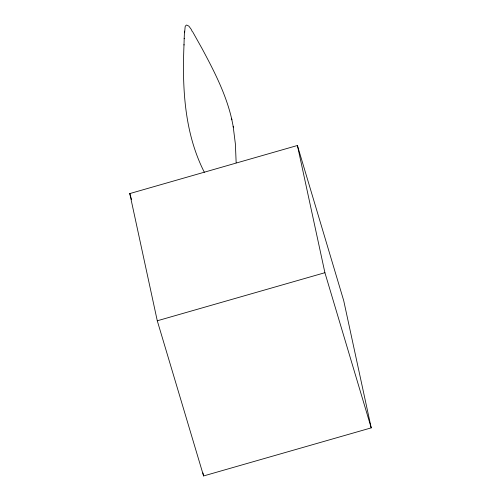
<?xml version="1.0" encoding="UTF-8"?>
<svg xmlns="http://www.w3.org/2000/svg" width="501" height="501" viewBox="0 0 501 501"><rect width="100%" height="100%" fill="white"/><g stroke="black" fill="none" stroke-linecap="round" stroke-linejoin="round"><path stroke-width="0.75" d="M184.011 44.545L183.992 45.034C182.176 88.195 184.381 133.028 204.345 172.281M184.18 38.715L184.493 31.137M183.992 45.034L184.193 38.345M129.778 193.58L297.412 145.497L343.717 300.669L371.222 427.867L203.588 475.95L157.283 320.784L129.778 193.58L131.569 199.58M157.283 320.784L324.911 272.701L297.412 145.497M192.779 31.995L202.06 48.584C214.221 71.261 226.214 94.532 231.875 119.82M192.321 31.682L191.695 30.31A35.609 28.225 -18 0 0 191.056 29.121L188.846 26.115L186.685 25.063A1.052 0.833 -18 0 0 186.228 25.213L185.433 26.058A4.935 3.914 -18 0 0 185.151 26.685L184.625 32.759M324.911 272.701L371.222 427.867M202.93 472.906L203.588 475.95M233.159 126.277L235.407 144.175L236.153 162.769M231.594 118.43L233.441 127.661"/></g></svg>
